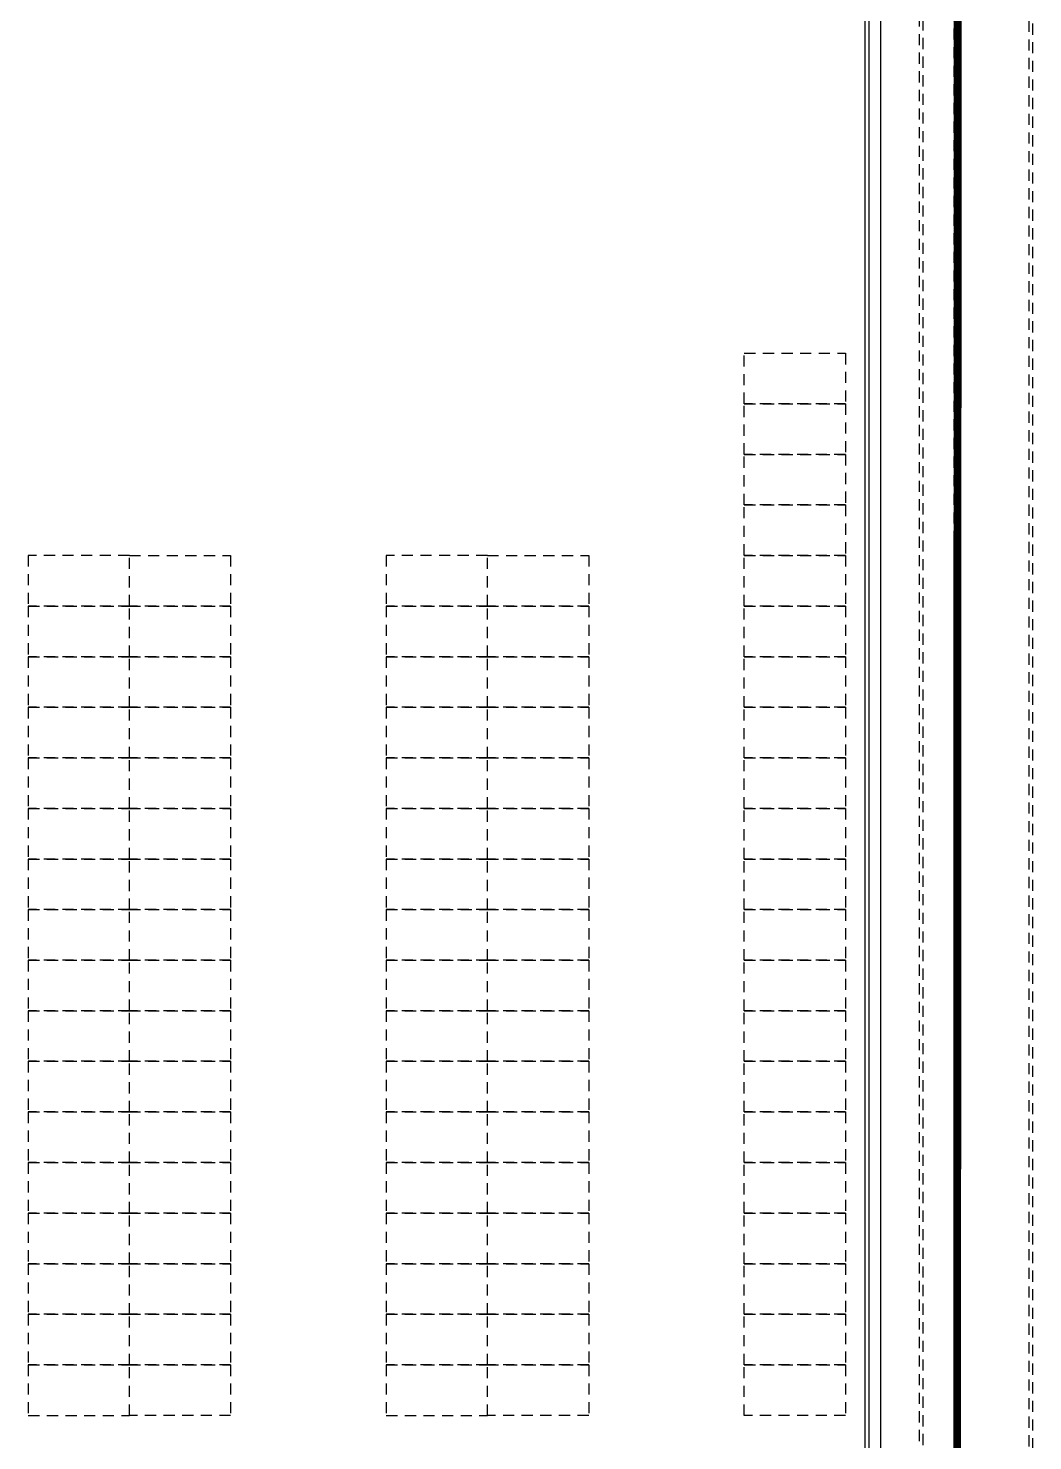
# Model space of a CAD drawing. Header units: millimetres. Extents: x -65167 to 413267, y -17142 to 66587.
# Drawn here: x 307867 to 308879, y 3305 to 4728 of the extents above; entities that cross this region are included whole.
import ezdxf

# ---------------------------------------------------------------- set-up
doc = ezdxf.new("R2010")
doc.units = ezdxf.units.MM
doc.header["$LTSCALE"] = 75
doc.header["$MEASUREMENT"] = 0
doc.linetypes.add('-HID', pattern=[2.5, 1.5, -1])
doc.layers.get('0').update_dxf_attribs({"linetype": 'CONTINUOUS'})
for name, color, linetype in [('ELE2', 3, 'CONTINUOUS'), ('ELE9', 9, 'CONTINUOUS'), ('LAND-3', 9, 'CONTINUOUS'), ('트렌치', 9, 'CONTINUOUS')]:
    doc.layers.add(name, color=color, linetype=linetype)

# ---------------------------------------------------------------- blocks, each defined once
blk = doc.blocks.new('weee')
at = {"layer": 'ELE2', "color": 253, "ltscale": 0.1}
for points in [[(-5069.6, 49304.1), (-5069.6, 49315.9), (-1925.8, 49315.9)], [(-5069.6, 49304.1), (-1925.8, 49304.1)]]:
    blk.add_lwpolyline(points, dxfattribs=at)
at = {"layer": 'ELE9', "color": 253, "linetype": '-HID', "ltscale": 0.1}
for points in [[(-4400.3, 49280.6), (-4349.3, 49280.6), (-4349.3, 49178.7), (-4400.3, 49178.7)], [(-4349.3, 49280.6), (-4298.4, 49280.6), (-4298.4, 49178.7), (-4349.3, 49178.7)], [(-4298.4, 49280.6), (-4247.4, 49280.6), (-4247.4, 49178.7), (-4298.4, 49178.7)], [(-4247.4, 49280.6), (-4196.5, 49280.6), (-4196.5, 49178.7), (-4247.4, 49178.7)], [(-4196.5, 49280.6), (-4145.5, 49280.6), (-4145.5, 49178.7), (-4196.5, 49178.7)], [(-4145.5, 49280.6), (-4094.5, 49280.6), (-4094.5, 49178.7), (-4145.5, 49178.7)], [(-4094.5, 49280.6), (-4043.6, 49280.6), (-4043.6, 49178.7), (-4094.5, 49178.7)], [(-4043.6, 49280.6), (-3992.6, 49280.6), (-3992.6, 49178.7), (-4043.6, 49178.7)], [(-3992.6, 49280.6), (-3941.7, 49280.6), (-3941.7, 49178.7), (-3992.6, 49178.7)], [(-3941.7, 49280.6), (-3890.7, 49280.6), (-3890.7, 49178.7), (-3941.7, 49178.7)], [(-3890.7, 49280.6), (-3839.7, 49280.6), (-3839.7, 49178.7), (-3890.7, 49178.7)], [(-3839.7, 49280.6), (-3788.8, 49280.6), (-3788.8, 49178.7), (-3839.7, 49178.7)], [(-3788.8, 49280.6), (-3737.8, 49280.6), (-3737.8, 49178.7), (-3788.8, 49178.7)], [(-3737.8, 49280.6), (-3686.9, 49280.6), (-3686.9, 49178.7), (-3737.8, 49178.7)], [(-3686.9, 49280.6), (-3635.9, 49280.6), (-3635.9, 49178.7), (-3686.9, 49178.7)], [(-3635.9, 49280.6), (-3584.9, 49280.6), (-3584.9, 49178.7), (-3635.9, 49178.7)], [(-3584.9, 49280.6), (-3534, 49280.6), (-3534, 49178.7), (-3584.9, 49178.7)], [(-3534, 49280.6), (-3483, 49280.6), (-3483, 49178.7), (-3534, 49178.7)], [(-3483, 49280.6), (-3432.1, 49280.6), (-3432.1, 49178.7), (-3483, 49178.7)], [(-3432.1, 49280.6), (-3381.1, 49280.6), (-3381.1, 49178.7), (-3432.1, 49178.7)], [(-3381.1, 49280.6), (-3330.1, 49280.6), (-3330.1, 49178.7), (-3381.1, 49178.7)], [(-4196.5, 49021.9), (-4145.5, 49021.9), (-4145.5, 48919.9), (-4196.5, 48919.9)], [(-4145.5, 49021.9), (-4094.5, 49021.9), (-4094.5, 48919.9), (-4145.5, 48919.9)], [(-4094.5, 49021.9), (-4043.6, 49021.9), (-4043.6, 48919.9), (-4094.5, 48919.9)], [(-4043.6, 49021.9), (-3992.6, 49021.9), (-3992.6, 48919.9), (-4043.6, 48919.9)], [(-3992.6, 49021.9), (-3941.7, 49021.9), (-3941.7, 48919.9), (-3992.6, 48919.9)], [(-3941.7, 49021.9), (-3890.7, 49021.9), (-3890.7, 48919.9), (-3941.7, 48919.9)], [(-3890.7, 49021.9), (-3839.7, 49021.9), (-3839.7, 48919.9), (-3890.7, 48919.9)], [(-3839.7, 49021.9), (-3788.8, 49021.9), (-3788.8, 48919.9), (-3839.7, 48919.9)], [(-3788.8, 49021.9), (-3737.8, 49021.9), (-3737.8, 48919.9), (-3788.8, 48919.9)], [(-3737.8, 49021.9), (-3686.9, 49021.9), (-3686.9, 48919.9), (-3737.8, 48919.9)], [(-3686.9, 49021.9), (-3635.9, 49021.9), (-3635.9, 48919.9), (-3686.9, 48919.9)], [(-3635.9, 49021.9), (-3584.9, 49021.9), (-3584.9, 48919.9), (-3635.9, 48919.9)], [(-3584.9, 49021.9), (-3534, 49021.9), (-3534, 48919.9), (-3584.9, 48919.9)], [(-3534, 49021.9), (-3483, 49021.9), (-3483, 48919.9), (-3534, 48919.9)], [(-3483, 49021.9), (-3432.1, 49021.9), (-3432.1, 48919.9), (-3483, 48919.9)], [(-3432.1, 49021.9), (-3381.1, 49021.9), (-3381.1, 48919.9), (-3432.1, 48919.9)], [(-3381.1, 49021.9), (-3330.1, 49021.9), (-3330.1, 48919.9), (-3381.1, 48919.9)], [(-4196.5, 48818), (-4145.5, 48818), (-4145.5, 48919.9), (-4196.5, 48919.9)], [(-4145.5, 48818), (-4094.5, 48818), (-4094.5, 48919.9), (-4145.5, 48919.9)], [(-4094.5, 48818), (-4043.6, 48818), (-4043.6, 48919.9), (-4094.5, 48919.9)], [(-4043.6, 48818), (-3992.6, 48818), (-3992.6, 48919.9), (-4043.6, 48919.9)], [(-3992.6, 48818), (-3941.7, 48818), (-3941.7, 48919.9), (-3992.6, 48919.9)], [(-3941.7, 48818), (-3890.7, 48818), (-3890.7, 48919.9), (-3941.7, 48919.9)], [(-3890.7, 48818), (-3839.7, 48818), (-3839.7, 48919.9), (-3890.7, 48919.9)], [(-3839.7, 48818), (-3788.8, 48818), (-3788.8, 48919.9), (-3839.7, 48919.9)], [(-3788.8, 48818), (-3737.8, 48818), (-3737.8, 48919.9), (-3788.8, 48919.9)], [(-3737.8, 48818), (-3686.9, 48818), (-3686.9, 48919.9), (-3737.8, 48919.9)], [(-3686.9, 48818), (-3635.9, 48818), (-3635.9, 48919.9), (-3686.9, 48919.9)], [(-3635.9, 48818), (-3584.9, 48818), (-3584.9, 48919.9), (-3635.9, 48919.9)], [(-3584.9, 48818), (-3534, 48818), (-3534, 48919.9), (-3584.9, 48919.9)], [(-3534, 48818), (-3483, 48818), (-3483, 48919.9), (-3534, 48919.9)], [(-3483, 48818), (-3432.1, 48818), (-3432.1, 48919.9), (-3483, 48919.9)], [(-3432.1, 48818), (-3381.1, 48818), (-3381.1, 48919.9), (-3432.1, 48919.9)], [(-3381.1, 48818), (-3330.1, 48818), (-3330.1, 48919.9), (-3381.1, 48919.9)], [(-4196.5, 48661.2), (-4145.5, 48661.2), (-4145.5, 48559.3), (-4196.5, 48559.3)], [(-4145.5, 48661.2), (-4094.5, 48661.2), (-4094.5, 48559.3), (-4145.5, 48559.3)], [(-4094.5, 48661.2), (-4043.6, 48661.2), (-4043.6, 48559.3), (-4094.5, 48559.3)], [(-4043.6, 48661.2), (-3992.6, 48661.2), (-3992.6, 48559.3), (-4043.6, 48559.3)], [(-3992.6, 48661.2), (-3941.7, 48661.2), (-3941.7, 48559.3), (-3992.6, 48559.3)], [(-3941.7, 48661.2), (-3890.7, 48661.2), (-3890.7, 48559.3), (-3941.7, 48559.3)], [(-3890.7, 48661.2), (-3839.7, 48661.2), (-3839.7, 48559.3), (-3890.7, 48559.3)], [(-3839.7, 48661.2), (-3788.8, 48661.2), (-3788.8, 48559.3), (-3839.7, 48559.3)], [(-3788.8, 48661.2), (-3737.8, 48661.2), (-3737.8, 48559.3), (-3788.8, 48559.3)], [(-3737.8, 48661.2), (-3686.9, 48661.2), (-3686.9, 48559.3), (-3737.8, 48559.3)], [(-3686.9, 48661.2), (-3635.9, 48661.2), (-3635.9, 48559.3), (-3686.9, 48559.3)], [(-3635.9, 48661.2), (-3584.9, 48661.2), (-3584.9, 48559.3), (-3635.9, 48559.3)], [(-3584.9, 48661.2), (-3534, 48661.2), (-3534, 48559.3), (-3584.9, 48559.3)], [(-3534, 48661.2), (-3483, 48661.2), (-3483, 48559.3), (-3534, 48559.3)], [(-3483, 48661.2), (-3432.1, 48661.2), (-3432.1, 48559.3), (-3483, 48559.3)], [(-3432.1, 48661.2), (-3381.1, 48661.2), (-3381.1, 48559.3), (-3432.1, 48559.3)], [(-3381.1, 48661.2), (-3330.1, 48661.2), (-3330.1, 48559.3), (-3381.1, 48559.3)], [(-4196.5, 48457.4), (-4145.5, 48457.4), (-4145.5, 48559.3), (-4196.5, 48559.3)], [(-4145.5, 48457.4), (-4094.5, 48457.4), (-4094.5, 48559.3), (-4145.5, 48559.3)], [(-4094.5, 48457.4), (-4043.6, 48457.4), (-4043.6, 48559.3), (-4094.5, 48559.3)], [(-4043.6, 48457.4), (-3992.6, 48457.4), (-3992.6, 48559.3), (-4043.6, 48559.3)], [(-3992.6, 48457.4), (-3941.7, 48457.4), (-3941.7, 48559.3), (-3992.6, 48559.3)], [(-3941.7, 48457.4), (-3890.7, 48457.4), (-3890.7, 48559.3), (-3941.7, 48559.3)], [(-3890.7, 48457.4), (-3839.7, 48457.4), (-3839.7, 48559.3), (-3890.7, 48559.3)], [(-3839.7, 48457.4), (-3788.8, 48457.4), (-3788.8, 48559.3), (-3839.7, 48559.3)], [(-3788.8, 48457.4), (-3737.8, 48457.4), (-3737.8, 48559.3), (-3788.8, 48559.3)], [(-3737.8, 48457.4), (-3686.9, 48457.4), (-3686.9, 48559.3), (-3737.8, 48559.3)], [(-3686.9, 48457.4), (-3635.9, 48457.4), (-3635.9, 48559.3), (-3686.9, 48559.3)], [(-3635.9, 48457.4), (-3584.9, 48457.4), (-3584.9, 48559.3), (-3635.9, 48559.3)], [(-3584.9, 48457.4), (-3534, 48457.4), (-3534, 48559.3), (-3584.9, 48559.3)], [(-3534, 48457.4), (-3483, 48457.4), (-3483, 48559.3), (-3534, 48559.3)], [(-3483, 48457.4), (-3432.1, 48457.4), (-3432.1, 48559.3), (-3483, 48559.3)], [(-3432.1, 48457.4), (-3381.1, 48457.4), (-3381.1, 48559.3), (-3432.1, 48559.3)], [(-3381.1, 48457.4), (-3330.1, 48457.4), (-3330.1, 48559.3), (-3381.1, 48559.3)]]:
    blk.add_lwpolyline(points, close=True, dxfattribs=at)
at = {"layer": 'LAND-3', "color": 253, "linetype": '-HID', "ltscale": 0.1}
for points in [[(-2677.4, 49469.3), (-4922.7, 49469.3, 0.31169), (-5145.1, 49315.9), (-5145.1, 49315.9)], [(-5140.9, 49315.9, -0.309983), (-4922.7, 49465.4), (-2677.4, 49465.4)]]:
    blk.add_lwpolyline(points, format="xyb", dxfattribs=at)
at = {"layer": 'LAND-3', "color": 253, "ltscale": 0.1, "const_width": 8}
blk.add_lwpolyline([(-1444.6, 49393.3), (-3461.3, 49393.1), (-5288.3, 49393.9), (-5452.1, 49396.2), (-6166.3, 49395.6), (-6211.9, 49393.4), (-6249.4, 49385.5), (-6285.8, 49371.9), (-6319.7, 49353.7)], dxfattribs=at)
at = {"layer": 'LAND-3', "color": 253, "linetype": '-HID', "ltscale": 0.1}
for points in [[(-2687.3, 49393.9), (-4853.1, 49393.9), (-4853.1, 49354.7), (-2687.3, 49354.7)], [(-2691.2, 49390), (-4849.1, 49390), (-4849.1, 49358.6), (-2691.2, 49358.6)]]:
    blk.add_lwpolyline(points, close=True, dxfattribs=at)
at = {"layer": '트렌치', "color": 253, "ltscale": 0.1}
blk.add_lwpolyline([(-5069.6, 49300.2), (-1925.8, 49300.2)], dxfattribs=at)

msp = doc.modelspace()

# ---------------------------------------------------------------- block references
at = {"rotation": 270}
msp.add_blockref('weee', (259409.4, 0), dxfattribs=at)

doc.saveas('drawing.dxf')
